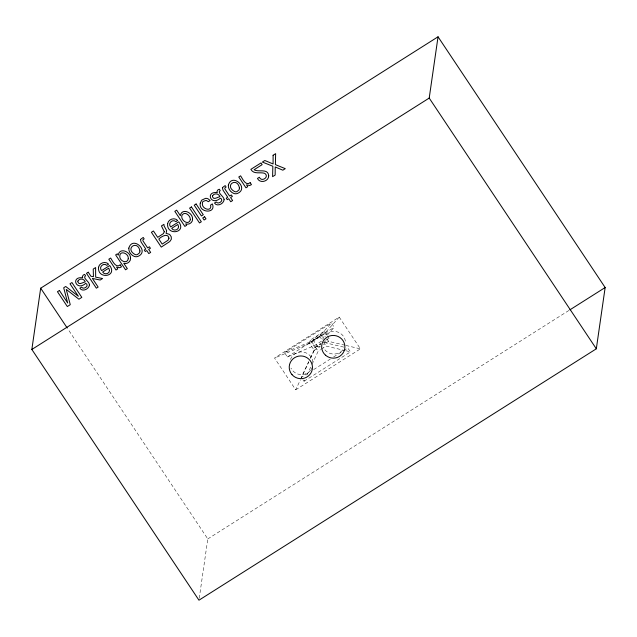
<?xml version="1.0" encoding="UTF-8"?>
<svg xmlns="http://www.w3.org/2000/svg" width="637" height="637" viewBox="0 0 637 637"><rect width="100%" height="100%" fill="white"/><g stroke="black" fill="none" stroke-linecap="round" stroke-linejoin="round"><path stroke-width="0.48" stroke-dasharray="3.19 2.39" d="M199.238 598.254L207.789 538.934L67.705 328.74M326.9 335.094L324.313 331.216L310.076 340.222L309.622 343.359L314.28 350.35L310.482 358.416M310.076 340.222L314.734 347.213L314.28 350.35L320.148 346.639M324.313 331.216L323.859 334.353L325.411 336.686M327.418 335.874L328.971 338.199L328.517 341.344L323.492 344.521M308.738 361.513L301.229 377.462L309.534 372.207M310.41 357.97L315.419 347.34L320.992 343.813A4.634 0.756 -33.7 0 0 317.728 346.624A4.634 0.756 -33.7 0 0 320.212 345.971M295.703 389.804L360.415 348.861L339.242 317.107L274.531 358.042L295.703 389.804L300.346 379.939M300.768 379.039L308.794 362.007M302.901 379.74L304.016 381.26L305.266 378.601M306.938 375.066L311.525 365.32M311.947 364.436L318.205 351.146L320.594 349.633M321.55 341.106L314.264 345.716L287.295 356.999L284.588 352.556L311.549 341.273L319.655 336.145L331.471 322.895L334.178 327.338L326.956 335.436M339.242 317.107L323.859 334.353L309.622 343.359L274.531 358.042M284.588 352.556L331.471 322.895M287.295 356.999L334.178 327.338M314.734 347.213L320.594 343.502M325.618 340.325L328.971 338.199M321.39 349.132L326.176 346.106L344.904 350.517M313.683 369.579L330.292 359.069M333.613 356.967L342.746 351.194M343.582 350.668L347.73 348.041L350.517 351.847L304.016 381.26M207.789 538.934L569.024 310.386M344.951 345.214L328.517 341.344L325.929 337.459M345.915 345.445L360.415 348.861M324.321 342.523L345.859 347.595M345.835 350.74L350.517 351.847M323.381 342.3L326.176 346.106M315.419 347.34L318.205 351.146M320.769 334.648L324.384 340.086M313.101 339.855L317.759 346.839M319.655 336.145L321.908 339.855M311.549 341.273L314.264 345.716M323.867 342.053A4.634 0.756 -33.7 0 1 323.182 344.044M312.401 367.087A11.633 11.362 8.2 0 1 311.031 369.723M310.585 370.32A11.633 11.362 8.2 0 1 290.95 368.114M290.456 359.427A11.633 11.362 8.2 0 1 313.022 364.189M342.539 350.334A11.633 11.355 8.2 0 1 323.389 347.563M322.736 339.346A11.633 11.355 8.2 0 1 345.477 342.149M314.662 339.441A4.634 0.756 -33.7 0 0 320.793 334.871A4.634 0.756 -33.7 0 0 315.347 337.451A4.634 0.756 -33.7 0 0 314.662 339.441"/><path stroke-width="0.96" d="M31.85 349.466L40.68 288.195L438.041 36.803L605.15 287.534L596.32 348.805L198.959 600.197L31.85 349.466L429.211 98.066L438.041 36.803M569.868 309.861L605.15 287.534M429.211 98.066L596.32 348.805M40.68 288.195L67.156 327.912M273.098 155.277L273.09 163.956L264.841 160.5L262.372 162.061L272.851 166.241L272.596 176.68L275.152 175.056L275.232 166.95L282.836 170.198L285.272 168.654L275.391 164.633L275.638 153.668L273.098 155.277M200.265 203.115C198.258 213.061 216.62 214.12 212.368 203.904L210.568 205.042C212.416 212.28 201.475 209.199 202.399 203.354A2.715 2.652 8.2 0 1 203.203 201.364L206.141 200.384L208.339 201.69L210.138 200.551L208.355 199.031A4.515 4.411 8.2 0 0 205.544 198.362L201.714 200.129L200.265 203.115M139.941 250.962L139.622 252.754L137.393 254.585A3.01 2.938 8.2 0 1 134.925 254.45C124.382 248.438 137.696 239.369 139.941 250.962M239.448 188.003L239.13 189.794L236.908 191.626A3.01 2.938 8.2 0 1 234.44 191.49C223.898 185.478 237.211 176.409 239.448 188.003M128.817 248.143C128.523 251.742 131.126 255.326 134.487 256.496A5.43 5.303 8.2 0 0 138.149 256.329C149.854 251.082 132.56 235.324 128.817 248.143M228.333 185.184C228.038 188.783 230.642 192.366 234.002 193.537A5.43 5.303 8.2 0 0 237.665 193.369C249.37 188.122 232.075 172.364 228.333 185.184M130.561 258.152C130.904 261.632 127.002 264.522 123.761 263.264L127.344 268.647L125.545 269.785L115.631 254.904L117.335 253.821L118.259 255.206C119.286 246.981 130.736 251.535 130.561 258.152M89.459 284.85C89.228 288.959 82.388 292.351 79.856 288.211L81.584 287.12C83.081 289.262 86.051 287.733 87.086 285.925L86.863 284.158L85.716 283.385C76.169 291.746 70.325 276.219 82.675 277.788L82.332 276.585L83.272 275.041L84.673 274.42L85.565 275.757C81.934 277.82 89.698 281.729 89.459 284.85M224.097 199.676C223.866 203.776 217.026 207.168 214.494 203.036L216.222 201.937C217.719 204.079 220.689 202.55 221.724 200.751L221.501 198.975L220.354 198.203C210.807 206.563 204.963 191.036 217.313 192.613L216.97 191.411L217.91 189.866L219.311 189.237L220.203 190.582C216.572 192.645 224.335 196.546 224.097 199.676M192.573 218.857C192.963 222.417 188.95 225.267 185.701 223.826L186.657 225.267L184.857 226.406L174.817 211.333L176.664 210.162L180.351 215.68C181.752 207.59 192.724 212.368 192.573 218.857M268.718 175.78C268.806 181.386 259.968 183.886 257.459 178.432L259.339 177.245C261.536 182.532 269.69 176.951 264.857 173.391C260.254 171.719 253.876 174.841 250.882 169.331L260.995 162.937L262.141 164.657L254.091 169.745C258.495 172.611 268.034 167.889 268.718 175.78M168.98 238.174L168.072 240.245L162.18 244.082L158.804 239.01C161.193 236.757 167.865 232.441 168.98 238.174M98.584 267.229C97.095 279.731 118.036 276.888 109.707 265.51L101.633 270.621C98.313 267.198 103.552 262.301 106.777 265.326L108.593 264.18C105.551 260.828 99.308 262.842 98.584 267.229M109.5 270.383C109.636 273.942 104.333 275.104 102.645 272.031L108.76 268.161L109.5 270.383M167.65 223.531C166.169 236.032 187.111 233.19 178.774 221.811L170.7 226.923C167.388 223.499 172.627 218.602 175.844 221.628L177.667 220.474C174.618 217.129 168.383 219.144 167.65 223.531M178.567 226.676C178.71 230.244 173.399 231.406 171.711 228.333L177.834 224.463L178.567 226.676M164.306 231.717L163.391 233.636L157.689 237.338L153.445 230.976L151.399 232.274L161.28 247.1L169.768 241.558L171.345 239.217L171.242 236.789L169.641 234.408L166.098 233.333L166.655 230.586L164.115 225.992L163.948 224.335L161.44 225.92L164.306 231.717M77.897 281.1L77.818 281.912C79.123 285.679 82.874 282.064 85.294 281.912C84.355 278.544 79.402 277.963 77.897 281.1M212.535 195.917L212.447 196.737C213.761 200.496 217.512 196.889 219.932 196.737C218.993 193.361 214.04 192.788 212.535 195.917M128.252 258.781C127.416 264.315 119.764 261.162 119.748 256.631C119.406 249.696 129.112 253.295 128.252 258.781M140.451 239.48L141.016 241.925L145.793 249.083L144.296 250.023L145.284 251.511L146.781 250.564L148.787 253.582L150.658 252.403L148.652 249.386L150.412 248.271L149.424 246.782L147.665 247.897L142.959 240.842L142.847 239.838L144.161 238.891L143.206 237.458L140.451 239.48M222.401 187.628L222.966 190.081L227.735 197.239L226.246 198.179L227.234 199.668L228.731 198.72L230.737 201.738L232.609 200.551L230.602 197.534L232.354 196.427L231.366 194.938L229.607 196.053L224.909 188.998L224.789 187.995L226.103 187.047L225.156 185.614L222.401 187.628M190.328 219.693C188.663 226.167 180.152 219.98 181.959 215.274C184.714 210.592 190.638 215.672 190.328 219.693M120.226 264.912C115.783 268.623 112.47 260.796 110.663 258.049L108.816 259.219L116.014 270.024L117.773 268.918L116.531 267.046L119.772 267.715L121.5 266.831L120.226 264.912M250.182 182.692C245.739 186.402 242.426 178.575 240.619 175.828L238.771 176.998L245.978 187.811L247.729 186.697L246.487 184.826L249.728 185.502L251.464 184.611L250.182 182.692M59.408 290.472L57.449 291.714L67.331 306.54L70.261 304.685L66.248 289.405L78.916 299.215L81.815 297.375L71.933 282.549L69.99 283.776L78.367 296.261L65.722 286.483L63.692 287.765L67.689 303.013L59.408 290.472M88.256 272.222L86.473 273.345L96.354 288.179L98.138 287.056L92.397 278.441L100.208 280.025L102.573 278.528L95.661 277.151L95.606 267.572L93.241 269.069L93.44 276.689L90.956 276.283L88.256 272.222M191.45 206.937L189.595 208.108L199.485 222.934L201.332 221.764L191.45 206.937M196.108 203.983L194.229 205.178L201.396 215.943L203.283 214.749L196.108 203.983M204.62 216.755L202.733 217.95L204.111 220.004L205.99 218.817L204.62 216.755M325.531 355.207A11.633 11.355 8.2 0 0 344.665 349.187A11.633 11.355 8.2 0 0 329.647 335.97A11.633 11.355 8.2 0 0 325.531 355.207M292.025 374.66A11.633 11.362 8.2 0 0 311.819 371.14A11.633 11.362 8.2 0 0 298.689 356.131A11.633 11.362 8.2 0 0 292.025 374.66"/></g></svg>
